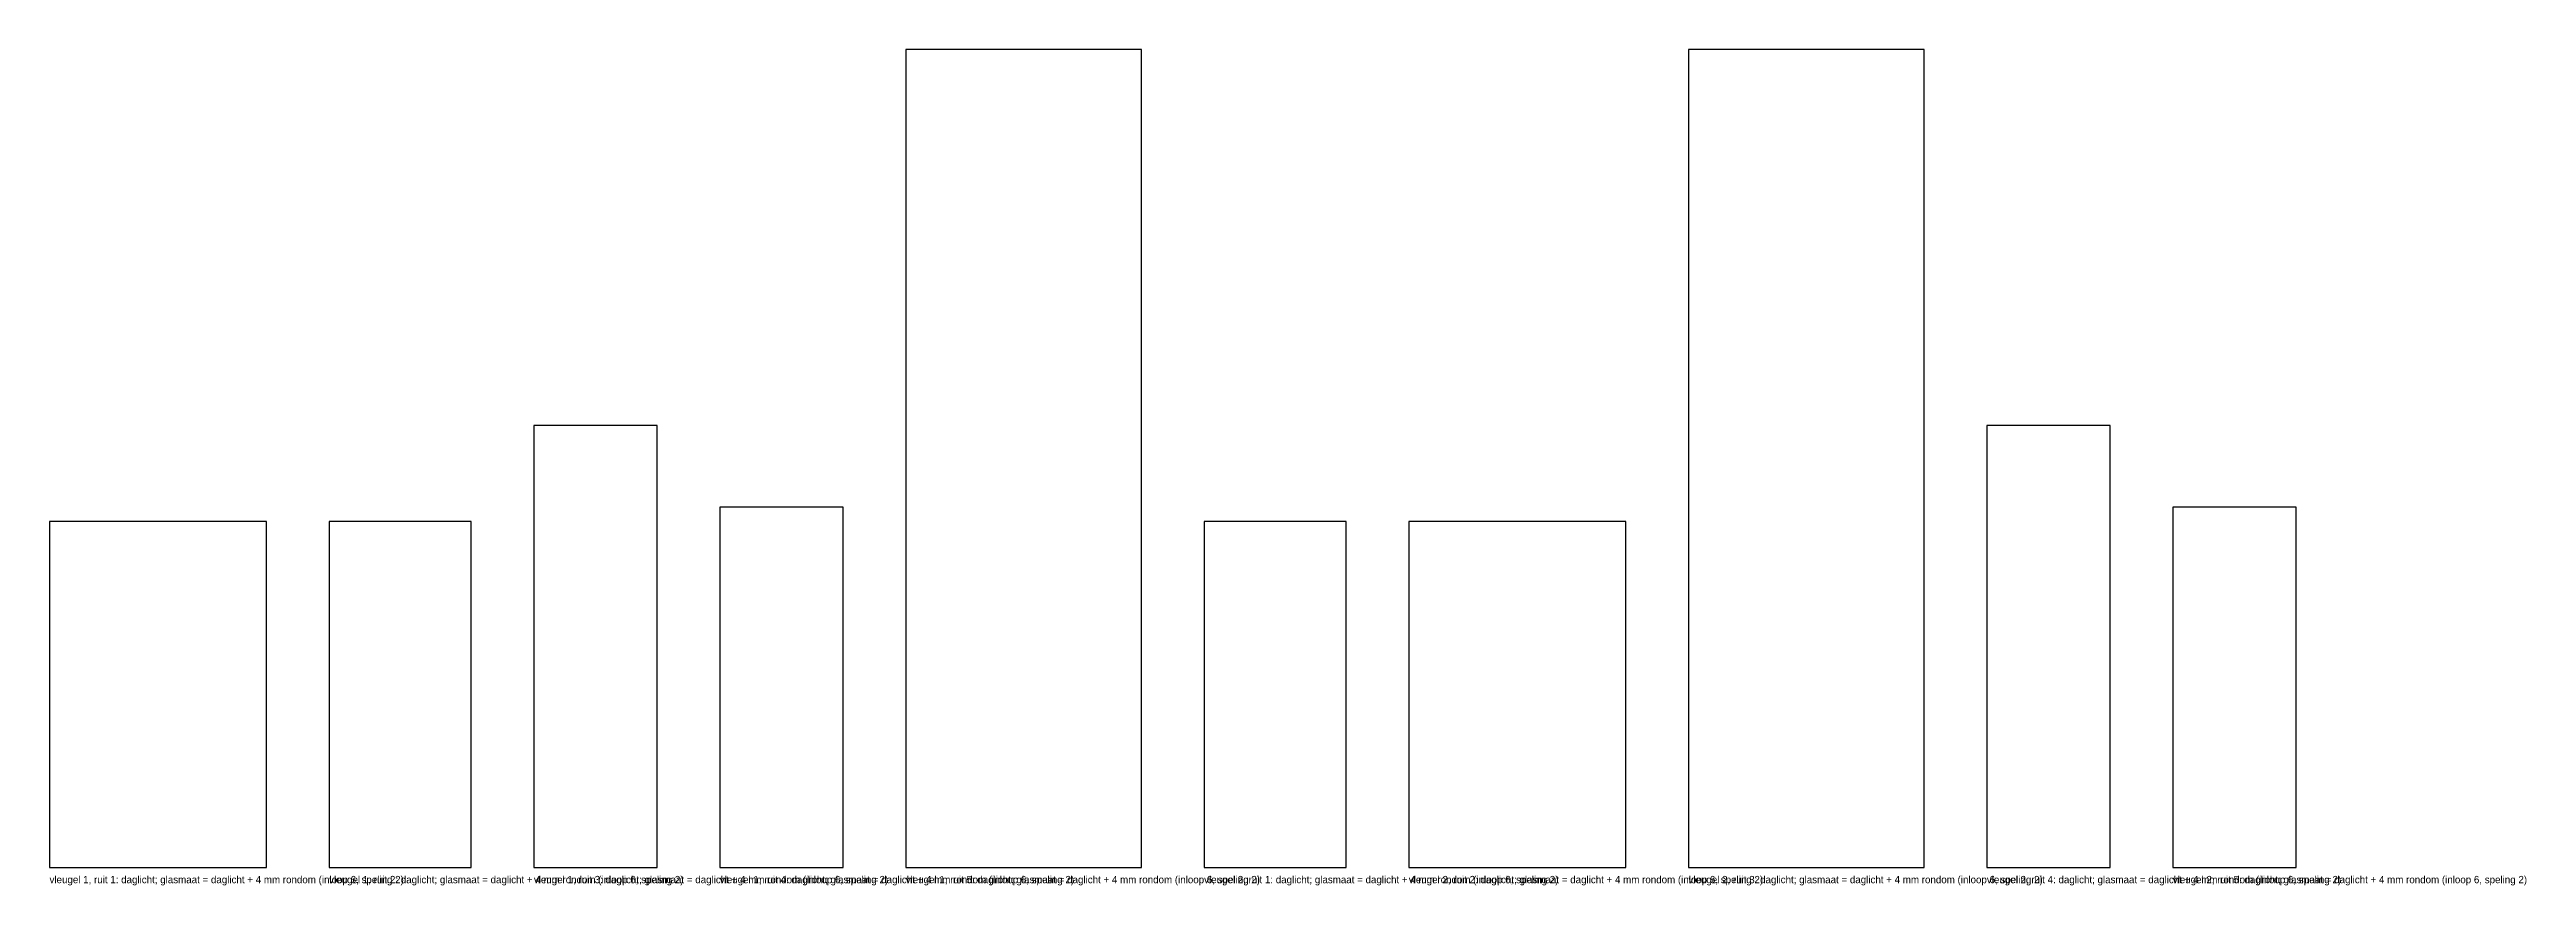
# Model space of a CAD drawing. Header units: millimetres. Extents: x 0 to 4751, y -34 to 1568.
import ezdxf

# ---------------------------------------------------------------- set-up
doc = ezdxf.new("R2010")
doc.units = ezdxf.units.MM

msp = doc.modelspace()

# ---------------------------------------------------------------- linework, layer by layer
at = {"layer": 'DAGLICHT'}
for p, q in [((2094.65, 1567.7), (1642.3, 1567.7)), ((1642.3, 1567.7), (1642.3, 0)), ((2094.65, 0), (2094.65, 1567.7)), ((3596, 1567.7), (3143.65, 1567.7)), ((3143.65, 1567.7), (3143.65, 0)), ((3596, 0), (3596, 1567.7)), ((1165.65, 847.235), (929, 847.235)), ((929, 847.235), (929, 0)), ((1165.65, 0), (1165.65, 847.235)), ((3952.65, 847.235), (3716, 847.235)), ((3716, 847.235), (3716, 0)), ((3952.65, 0), (3952.65, 847.235)), ((1522.3, 690.465), (1285.65, 690.465)), ((1285.65, 690.465), (1285.65, 0)), ((1522.3, 0), (1522.3, 690.465)), ((4309.3, 690.465), (4072.65, 690.465)), ((4072.65, 690.465), (4072.65, 0)), ((4309.3, 0), (4309.3, 690.465)), ((416.4, 663.3), (0, 663.3)), ((0, 663.3), (0, 0)), ((416.4, 0), (416.4, 663.3)), ((809, 663.3), (536.4, 663.3)), ((536.4, 663.3), (536.4, 0)), ((809, 0), (809, 663.3)), ((2487.25, 663.3), (2214.65, 663.3)), ((2214.65, 663.3), (2214.65, 0)), ((2487.25, 0), (2487.25, 663.3)), ((3023.65, 663.3), (2607.25, 663.3)), ((2607.25, 663.3), (2607.25, 0)), ((3023.65, 0), (3023.65, 663.3)), ((0, 0), (416.4, 0)), ((536.4, 0), (809, 0)), ((929, 0), (1165.65, 0)), ((1285.65, 0), (1522.3, 0)), ((1642.3, 0), (2094.65, 0)), ((2214.65, 0), (2487.25, 0)), ((2607.25, 0), (3023.65, 0)), ((3143.65, 0), (3596, 0)), ((3716, 0), (3952.65, 0)), ((4072.65, 0), (4309.3, 0))]:
    msp.add_line(p, q, dxfattribs=at)

# ---------------------------------------------------------------- texts
at = {"layer": 'TEKST'}
for s, p in [('vleugel 1, ruit 1: daglicht; glasmaat = daglicht + 4 mm rondom (inloop 6, speling 2)', (0, -30)), ('vleugel 1, ruit 2: daglicht; glasmaat = daglicht + 4 mm rondom (inloop 6, speling 2)', (536.4, -30)), ('vleugel 1, ruit 3: daglicht; glasmaat = daglicht + 4 mm rondom (inloop 6, speling 2)', (929, -30)), ('vleugel 1, ruit 4: daglicht; glasmaat = daglicht + 4 mm rondom (inloop 6, speling 2)', (1285.65, -30)), ('vleugel 1, ruit 5: daglicht; glasmaat = daglicht + 4 mm rondom (inloop 6, speling 2)', (1642.3, -30)), ('vleugel 2, ruit 1: daglicht; glasmaat = daglicht + 4 mm rondom (inloop 6, speling 2)', (2214.65, -30)), ('vleugel 2, ruit 2: daglicht; glasmaat = daglicht + 4 mm rondom (inloop 6, speling 2)', (2607.25, -30)), ('vleugel 2, ruit 3: daglicht; glasmaat = daglicht + 4 mm rondom (inloop 6, speling 2)', (3143.65, -30)), ('vleugel 2, ruit 4: daglicht; glasmaat = daglicht + 4 mm rondom (inloop 6, speling 2)', (3716, -30)), ('vleugel 2, ruit 5: daglicht; glasmaat = daglicht + 4 mm rondom (inloop 6, speling 2)', (4072.65, -30))]:
    msp.add_text(s, height=14, dxfattribs=at).set_placement(p)

doc.saveas('drawing.dxf')
